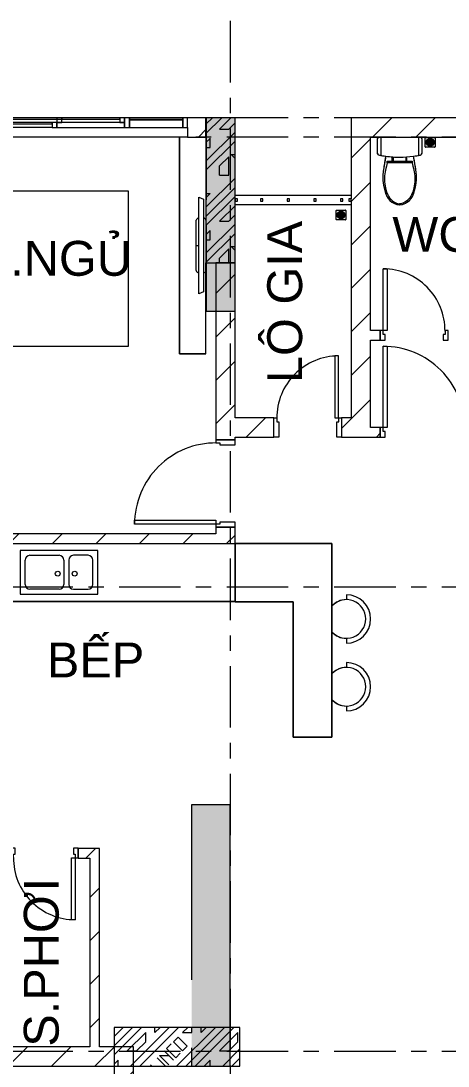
# Model space of a CAD drawing. Header units: millimetres. Extents: x -20144 to 117103, y -11426 to 48263.
# Drawn here: x 101239 to 105651, y 32800 to 43600 of the extents above; entities that cross this region are included whole.
import ezdxf

# ---------------------------------------------------------------- set-up
doc = ezdxf.new("R2010")
doc.units = ezdxf.units.MM
doc.linetypes.add('Grid Line', pattern=[22.225, 12.7, -3.175, 3.175, -3.175])
for name, color, linetype, lineweight in [('CHU', 181, 'Continuous', 5), ('CUA', 31, 'Continuous', 9), ('HATCH-TUONG', 152, 'Continuous', 9), ('NET CAT', 3, 'Continuous', 5), ('NET THAY 2', 55, 'Continuous', 5), ('NET-CAT', 3, 'Continuous', 9), ('NET-THAY', 2, 'Continuous', 15), ('THIET BI', 44, 'Continuous', 5), ('THIET-BI', 44, 'Continuous', 5), ('TRUC', 225, 'Continuous', 5)]:
    doc.layers.add(name, color=color, linetype=linetype, lineweight=lineweight)
doc.styles.add('Arial_4', font='arial.ttf', dxfattribs={"height": 360})
pattern_1 = [(45, (71095.25, 0), (-476.246, 476.246), []), (45, (71190.5, 0), (-476.246, 476.246), []), (45, (71000, 0), (-476.246, 476.246), []), (45, (71476.25, 0), (-476.246, 476.246), []), (45, (71571.5, 0), (-476.246, 476.246), []), (0, (71381, 95.25), (0, 952.5), [95.25, -857.25]), (0, (71476.25, 190.5), (0, 952.5), [95.25, -857.25]), (45, (71381, 95.25), (0, 952.491), [134.683, -1212.342]), (45, (71476.25, 95.25), (0, 952.491), [134.683, -1212.342]), (0, (71381, 95.25), (0, 952.5), [95.25, -857.25]), (90, (70904.75, 95.25), (-952.5, 6e-14), [95.25, -857.25]), (90, (71000, 95.25), (-952.5, 6e-14), [190.5, -762]), (45, (70904.75, 190.5), (0, 952.491), [134.683, -1212.342]), (90, (71762, 381), (-952.5, 6e-14), [95.25, -857.25]), (0, (71666.75, 381), (0, 952.5), [95.25, -857.25]), (45, (71666.75, 381), (0, 952.491), [134.683, -1212.342]), (0, (71857.25, 95.25), (0, 952.5), [95.25, -857.25]), (0, (71857.25, 571.5), (0, 952.5), [95.25, -857.25]), (90, (72047.75, 666.75), (-952.5, 6e-14), [95.25, -857.25]), (45, (71857.25, 571.5), (0, 952.491), [269.367, -1077.659]), (45, (71952.5, 571.5), (0, 952.491), [134.683, -1212.342]), (45, (72143, 762), (0, 952.491), [134.683, -1212.342]), (0, (72143, 857.25), (0, 952.5), [95.25, -857.25]), (90, (72143, 762), (-952.5, 6e-14), [95.25, -857.25]), (0, (71476.25, 762), (0, 952.5), [95.25, -857.25]), (0, (71666.75, 857.25), (0, 952.5), [95.25, -857.25]), (90, (71571.5, 762), (-952.5, 6e-14), [95.25, -857.25]), (90, (71666.75, 762), (-952.5, 6e-14), [95.25, -857.25]), (45, (71476.25, 762), (0, 952.491), [134.684, -1212.342]), (45, (71666.75, 762), (0, 952.491), [134.684, -1212.342]), (135, (71119, 214.8), (-952.491, 6e-14), [134.683, -1212.342]), (135, (71238.1, 333.4), (-952.491, 6e-14), [134.683, -1212.342]), (135, (71309.56, 404.8), (-952.491, 6e-14), [134.683, -1212.342]), (135, (71333.4, 428.6), (-952.491, 6e-14), [134.683, -1212.342]), (135, (71381, 476.25), (-952.491, 6e-14), [134.684, -1212.342]), (135, (71404.8, 500.06), (-952.491, 6e-14), [134.683, -1212.342]), (135, (71476.25, 571.5), (-952.491, 6e-14), [134.684, -1212.342]), (135, (71523.9, 619.1), (-952.491, 6e-14), [134.684, -1212.342]), (45, (71119, 214.8), (0, 952.491), [95.25, -1251.775]), (45, (71238.1, 333.4), (0, 952.491), [67.361, -1279.665]), (45, (71404.8, 500.06), (0, 952.491), [67.361, -1279.665]), (45, (71309.56, 595.3), (0, 952.491), [67.361, -1279.665]), (45, (71476.25, 571.5), (0, 952.491), [67.361, -1279.665]), (45, (71381, 666.75), (0, 952.491), [67.361, -1279.665]), (0, (71024.2, 309.5), (0, 952.5), [190.043, -762.457]), (0, (71238.1, 523.9), (0, 952.5), [95.25, -857.25])]
pattern_2 = [(45, (71000, 0), (-224.5064, 224.5064), [])]

# ---------------------------------------------------------------- blocks, each defined once
blk = doc.blocks.new('ALC1807-ASCENT PLAZA-KET CAU 1_rvt-1-MẶT BẰNG TẦNG 5 ĐẾN TẦNG 22')
at = {"layer": 'NET CAT'}
for points in [[(32451, 40600), (32451, 42600), (32151, 42600), (32151, 40600)], [(32106, 32800), (32401, 32800), (32401, 35500), (32001, 35500), (32001, 32800)]]:
    blk.add_hatch(color=7, dxfattribs=at).paths.add_polyline_path(points, flags=0)
at = {"layer": 'NET CAT', "color": 90, "lineweight": 13}
for p, q in [((32151, 42600), (32151, 41750)), ((32451, 42600), (32151, 42600)), ((32451, 40600), (32451, 42600)), ((32151, 41500), (32151, 40600)), ((32151, 40600), (32451, 40600)), ((32401, 35500), (32001, 35500)), ((32001, 35500), (32001, 33690)), ((32401, 32800), (32401, 35500)), ((32001, 32990), (32001, 32800)), ((32001, 32800), (32401, 32800))]:
    blk.add_line(p, q, dxfattribs=at)
blk = doc.blocks.new('X-PHONG NGU 2 - X-PHONG NGU 2_Recovery_-378306-MẶT BẰNG TẦNG 23')
at = {"layer": 'CUA'}
for p, q in [((-1000, 0), (-1050, 0)), ((-1050, 0), (-1050, -100)), ((-450, 0), (-1000, 0)), ((-1000, 0), (-1000, -75)), ((-1000, -100), (-1000, 0)), ((-450, -75), (-450, 0)), ((-400, 0), (-450, 0)), ((-450, 0), (-450, -100)), ((300, 0), (-400, 0)), ((-400, 0), (-400, -50)), ((-400, -100), (-400, 0)), ((300, -50), (300, 0)), ((350, 0), (300, 0)), ((300, 0), (300, -50)), ((350, -50), (350, 0)), ((350, 0), (950, 0)), ((1000, 0), (950, 0)), ((950, 0), (950, -50)), ((1050, 0), (1000, 0)), ((1000, 0), (1000, -100)), ((1000, -50), (1000, 0)), ((1050, -100), (1050, 0)), ((-1050, -100), (-1000, -100)), ((-1000, -75), (-450, -75)), ((-450, -85), (-1000, -85)), ((-1000, -85), (-1000, -100)), ((-1000, -100), (-450, -100)), ((-450, -100), (-450, -85)), ((-450, -100), (-400, -100)), ((-400, -50), (300, -50)), ((-350, -50), (-400, -50)), ((-400, -50), (-400, -100)), ((-400, -100), (-350, -100)), ((-350, -100), (-350, -50)), ((250, -85), (-350, -85)), ((-350, -85), (-350, -100)), ((-350, -100), (250, -100)), ((300, -50), (250, -50)), ((250, -50), (250, -100)), ((1000, -85), (250, -85)), ((250, -85), (250, -100)), ((250, -100), (250, -85)), ((250, -100), (1000, -100)), ((250, -100), (300, -100)), ((300, -50), (350, -50)), ((300, -100), (300, -50)), ((950, -35), (350, -35)), ((350, -35), (350, -50)), ((350, -50), (950, -50)), ((950, -50), (950, -35)), ((950, -50), (1000, -50)), ((1000, -100), (1000, -85)), ((1000, -100), (1050, -100))]:
    blk.add_line(p, q, dxfattribs=at)
blk = doc.blocks.new('X-GIUONG - X-GIUONG-V79-MẶT BẰNG TẦNG 23')
at = {"layer": 'THIET BI'}
for p, q in [((-1239, 0), (-1239, -439)), ((-1239, -439), (-1239, 0)), ((-1076, -174), (-1174, -103)), ((-1060, -158), (-1131, -60)), ((-1039, -148), (-1077, -32)), ((-1017, -144), (-1017, -22)), ((-994, -148), (-956, -32)), ((-974, -158), (-902, -60)), ((-957, -174), (-859, -103)), ((-800, -439), (-800, 0)), ((-800, 0), (-800, -2000)), ((-800, 0), (-800, -439)), ((-800, 0), (-800, -2000)), ((-550, -30), (-550, -410)), ((-30, -30), (-550, -30)), ((-30, -360), (-30, -30)), ((30, -30), (30, -360)), ((550, -30), (30, -30)), ((550, -360), (550, -30)), ((800, 0), (800, -439)), ((800, -2000), (800, 0)), ((800, 0), (800, -439)), ((800, -2000), (800, 0)), ((957, -174), (859, -103)), ((974, -158), (902, -60)), ((994, -148), (956, -32)), ((1017, -144), (1017, -22)), ((1039, -148), (1077, -32)), ((1060, -158), (1131, -60)), ((1076, -174), (1174, -103)), ((1239, -439), (1239, 0)), ((1239, -439), (1239, 0)), ((-1086, -195), (-1202, -157)), ((-1068, -269), (-965, -166)), ((-1068, -166), (-965, -269)), ((-947, -195), (-831, -157)), ((947, -195), (831, -157)), ((1068, -269), (965, -166)), ((1068, -166), (965, -269)), ((1086, -195), (1202, -157)), ((-1090, -217), (-1212, -217)), ((-1086, -240), (-1202, -278)), ((-1076, -260), (-1174, -332)), ((-1060, -277), (-1131, -375)), ((-1039, -287), (-1077, -403)), ((-1017, -291), (-1017, -412)), ((-994, -287), (-956, -403)), ((-974, -277), (-902, -375)), ((-957, -260), (-859, -332)), ((-947, -240), (-831, -278)), ((-943, -217), (-821, -217)), ((-821, -217), (-943, -217)), ((943, -217), (821, -217)), ((821, -217), (943, -217)), ((947, -240), (831, -278)), ((957, -260), (859, -332)), ((974, -277), (902, -375)), ((994, -287), (956, -403)), ((1017, -291), (1017, -412)), ((1039, -287), (1077, -403)), ((1060, -277), (1131, -375)), ((1076, -260), (1174, -332)), ((1086, -240), (1202, -278)), ((1090, -217), (1212, -217)), ((-370, -360), (-800, -740)), ((-550, -410), (-420, -410)), ((-370, -740), (-370, -360)), ((800, -360), (-370, -360)), ((-370, -420), (800, -420)), ((-1239, -439), (-800, -439)), ((-800, -439), (-1239, -439)), ((800, -439), (1239, -439)), ((800, -439), (1239, -439)), ((-800, -740), (-370, -740)), ((-800, -2000), (800, -2000)), ((-800, -2000), (800, -2000))]:
    blk.add_line(p, q, dxfattribs=at)
for centre, radius in [((-1017, -217), 195), ((1017, -217), 195), ((-1017, -217), 73.2), ((1017, -217), 73.2)]:
    blk.add_circle(centre, radius, dxfattribs=at)
blk = doc.blocks.new('X-XI - X-XI-V82-MẶT BẰNG TẦNG 23')
at = {"layer": 'THIET-BI'}
for p, q in [((-231, -17), (-233, -33)), ((-233, -29), (-233, -158)), ((-233, -29), (-233, -158)), ((-233, -33), (-233, -45)), ((-233, -45), (-233, -158)), ((-228, -12), (-231, -17)), ((-222, -6), (-228, -12)), ((-212, -1), (-222, -6)), ((-205, 0), (-212, -1)), ((-195, 0), (-195, -186)), ((195, 0), (195, -186)), ((215, -2), (205, 0)), ((219, -4), (215, -2)), ((225, -8), (219, -4)), ((228, -12), (225, -8)), ((232, -19), (228, -12)), ((233, -29), (232, -19)), ((233, -158), (233, -29)), ((233, -158), (233, -29)), ((233, -158), (233, -29)), ((-233, -158), (-233, -162)), ((-233, -162), (-231, -169)), ((-231, -169), (-228, -174)), ((-228, -174), (-224, -179)), ((-224, -179), (-217, -184)), ((-217, -184), (-209, -186)), ((-209, -186), (-202, -188)), ((-202, -188), (-192, -190)), ((-192, -190), (-184, -191)), ((-184, -191), (-168, -194)), ((-168, -194), (-150, -197)), ((-144, -197), (-167, -335)), ((-144, -197), (-167, -335)), ((-150, -197), (-144, -197)), ((-144, -197), (-148, -221)), ((-77, -214), (-66, -214)), ((-77, -245), (-77, -214)), ((-66, -214), (-66, -245)), ((64, -214), (64, -245)), ((74, -214), (64, -214)), ((74, -245), (74, -214)), ((144, -197), (213, -186)), ((167, -335), (144, -197)), ((167, -335), (144, -197)), ((147, -216), (144, -197)), ((213, -186), (221, -182)), ((221, -182), (226, -176)), ((226, -176), (232, -167)), ((232, -167), (233, -158)), ((-165, -322), (-169, -349)), ((-162, -304), (-165, -322)), ((-158, -281), (-162, -304)), ((-155, -266), (-158, -281)), ((-148, -221), (-155, -266)), ((-128, -250), (128, -250)), ((-128, -268), (-128, -250)), ((-9, -268), (-128, -268)), ((-66, -245), (-77, -245)), ((128, -268), (-9, -268)), ((64, -245), (74, -245)), ((128, -250), (128, -268)), ((152, -245), (147, -216)), ((157, -278), (152, -245)), ((162, -305), (157, -278)), ((167, -335), (162, -305)), ((-171, -365), (-173, -383)), ((-173, -383), (-173, -402)), ((-173, -402), (-173, -436)), ((-169, -349), (-171, -365)), ((172, -371), (167, -335)), ((173, -396), (172, -371)), ((173, -426), (173, -396)), ((173, -446), (173, -426)), ((-173, -436), (-173, -446)), ((-173, -446), (-170, -475)), ((-170, -475), (-166, -495)), ((-166, -495), (-161, -521)), ((-161, -521), (-151, -556)), ((155, -544), (162, -518)), ((162, -518), (165, -502)), ((165, -502), (173, -446)), ((-151, -556), (-144, -587)), ((-144, -587), (-132, -613)), ((-132, -613), (-122, -629)), ((-122, -629), (-100, -654)), ((100, -654), (114, -639)), ((114, -639), (132, -613)), ((132, -613), (145, -581)), ((145, -581), (151, -556)), ((151, -556), (155, -544)), ((-100, -654), (-88, -665)), ((-88, -665), (-70, -677)), ((-70, -677), (-50, -687)), ((-50, -687), (-20, -697)), ((-20, -697), (0, -700)), ((0, -700), (35, -693)), ((35, -693), (61, -682)), ((61, -682), (86, -666)), ((86, -666), (100, -654))]:
    blk.add_line(p, q, dxfattribs=at)
for centre, radius, start, end in [((-204, -29), 29, 91.4594, 180), ((-204, -29), 29, 90.5094, 180), ((204, -29), 29, 360, 88.5406), ((204, -29), 29, 0, 89.4906), ((-204, -158), 29, 180, 259.8599), ((-204, -158), 29, 180, 259.8599), ((18, 960), 1169, 258.7762, 262.0348), ((18, 960), 1169, 258.7762, 262.0348), ((18, 960), 1169, 262.1447, 269.1633), ((-16, 958), 1166, 270.8375, 277.7683), ((-18, 960), 1169, 277.9652, 281.2238), ((-18, 960), 1169, 277.9652, 281.2238), ((204, -158), 29, 280.1401, 360), ((204, -158), 29, 280.1401, 0), ((287, -414), 461, 170.0941, 197.8856), ((287, -414), 461, 170.0941, 197.8856), ((-287, -414), 461, 342.1144, 9.9059), ((-287, -414), 461, 342.1144, 9.9059), ((18, -530), 172, 188.8267, 263.9098), ((18, -530), 172, 188.8267, 263.9098), ((-18, -530), 172, 276.0902, 351.1733), ((-18, -530), 172, 276.0902, 351.1733)]:
    blk.add_arc(centre, radius, start, end, dxfattribs=at)
for points in [[(-128, -268), (-143, -316), (-152, -365), (-160, -442), (-151, -517), (-130, -585), (-94, -652), (-37, -689), (-3, -689), (0, -689)], [(128, -268), (143, -316), (152, -365), (160, -442), (151, -517), (130, -585), (94, -652), (37, -689), (3, -689), (0, -689)]]:
    blk.add_open_spline(points, degree=3, knots=[12.724379, 12.724379, 12.724379, 12.724379, 75.096459, 151.912755, 228.70098, 282.501534, 351.034079, 439.49288, 447.51098, 447.51098, 447.51098, 447.51098], dxfattribs=at)
blk = doc.blocks.new('X-TV - X-TV-615256-MẶT BẰNG TẦNG 23')
at = {"layer": 'THIET BI'}
for p, q in [((2240, 275), (0, 275)), ((0, 275), (0, 0)), ((0, 275), (2240, 275)), ((0, 0), (0, 275)), ((620, 75), (1620, 75)), ((642, 25), (620, 75)), ((1597, 25), (642, 25)), ((860, 100), (1380, 100)), ((1120, 100), (1120, 75)), ((1620, 75), (1597, 25)), ((0, 0), (940, 0)), ((940, 0), (860, 0))]:
    blk.add_line(p, q, dxfattribs=at)
for centre, start_param, end_param in [((860, 75), 0, 1.570796), ((860, 25), 1.570796, 3.141593), ((1380, 75), 4.712389, 6.283185), ((1380, 25), 3.141593, 4.712389)]:
    blk.add_ellipse(centre, major_axis=(0, 25), ratio=0.9, start_param=start_param, end_param=end_param, dxfattribs=at)
blk = doc.blocks.new('X-BEP - X-BEP-484492-MẶT BẰNG TẦNG 23')
at = {"layer": 'THIET BI'}
for p, q in [((0, 0), (0, -600)), ((0, -600), (0, 0)), ((2500, -600), (2500, 0)), ((2500, 0), (2500, -600)), ((282, -72), (282, -522)), ((1082, -72), (282, -72)), ((1082, -522), (1082, -72)), ((332, -422), (332, -172)), ((382, -122), (682, -122)), ((732, -172), (732, -422)), ((782, -172), (782, -422)), ((982, -122), (832, -122)), ((1032, -422), (1032, -172)), ((282, -522), (1082, -522)), ((682, -472), (382, -472)), ((832, -472), (982, -472)), ((0, -600), (2500, -600)), ((2500, -600), (0, -600))]:
    blk.add_line(p, q, dxfattribs=at)
for centre in [(669, -312), (844, -312)]:
    blk.add_circle(centre, 25, dxfattribs=at)
for centre, start, end in [((382, -172), 90, 180), ((682, -172), 360, 90), ((832, -172), 90, 180), ((982, -172), 360, 90), ((382, -422), 180, 270), ((682, -422), 270, 0), ((832, -422), 180, 270), ((982, -422), 270, 0)]:
    blk.add_arc(centre, 50, start, end, dxfattribs=at)
blk = doc.blocks.new('X-BAR - X-BAR-484917-MẶT BẰNG TẦNG 23')
at = {"layer": 'THIET BI'}
for p, q in [((0, 0), (-1000, 0)), ((-1000, 0), (-1000, -604)), ((-1000, -604), (-1000, 0)), ((-1000, 0), (0, 0)), ((0, -2000), (0, 0)), ((0, 0), (0, -2000)), ((-1000, -604), (-400, -604)), ((-400, -604), (-1000, -604)), ((-400, -604), (-400, -2000)), ((-400, -2000), (-400, -604)), ((-400, -2000), (0, -2000)), ((0, -2000), (-400, -2000))]:
    blk.add_line(p, q, dxfattribs=at)
blk = doc.blocks.new('X-GHE BAR - X-GHE BAR-449055-MẶT BẰNG TẦNG 23')
at = {"layer": 'THIET BI'}
for p, q in [((-250, -250), (-200, -250)), ((-250, -250), (-200, -250)), ((200, -250), (250, -250)), ((200, -250), (250, -250)), ((-132, -400), (132, -400)), ((-132, -400), (132, -400))]:
    blk.add_line(p, q, dxfattribs=at)
for radius, start, end in [(250, 0, 180), (250, 0, 180), (200, 311.4096, 228.5904), (200, 180, 228.5904), (200, 311.4096, 0)]:
    blk.add_arc((0, -250), radius, start, end, dxfattribs=at)
blk = doc.blocks.new('CUA PHONG NGU - Type 1-694848-MẶT BẰNG TẦNG 23')
at = {"layer": 'CUA'}
for p, q in [((-318, 940), (-278, 940)), ((-318, 102), (-318, 940)), ((-278, 940), (-278, 102)), ((-278, 102), (-318, 102))]:
    blk.add_line(p, q, dxfattribs=at)
at = {"layer": 'CUA', "lineweight": 5}
for p, q in [((-319, 102), (-349, 102)), ((-349, 102), (-349, -98)), ((-319, 61), (-319, 102)), ((-299, 61), (-319, 61)), ((-299, -98), (-299, 61)), ((521, 61), (501, 61)), ((501, 61), (501, -98)), ((551, 102), (521, 102)), ((521, 102), (521, 61)), ((551, -98), (551, 102)), ((-349, -98), (-299, -98)), ((501, -98), (551, -98))]:
    blk.add_line(p, q, dxfattribs=at)
blk.add_arc((-318, 102), 838, 359.5, 90, dxfattribs=at)
blk = doc.blocks.new('CUA PHONG NGU - Type 1-398312-MẶT BẰNG TẦNG 23')
at = {"layer": 'CUA'}
for p, q in [((-318, 890), (-278, 890)), ((-318, 52), (-318, 890)), ((-278, 890), (-278, 52)), ((-278, 52), (-318, 52))]:
    blk.add_line(p, q, dxfattribs=at)
at = {"layer": 'CUA', "lineweight": 5}
for p, q in [((-319, 52), (-349, 52)), ((-349, 52), (-349, -48)), ((-319, 11), (-319, 52)), ((-299, 11), (-319, 11)), ((-299, -48), (-299, 11)), ((521, 11), (501, 11)), ((501, 11), (501, -48)), ((551, 52), (521, 52)), ((521, 52), (521, 11)), ((551, -48), (551, 52)), ((-349, -48), (-299, -48)), ((501, -48), (551, -48))]:
    blk.add_line(p, q, dxfattribs=at)
blk.add_arc((-318, 52), 838, 359.5, 90, dxfattribs=at)
blk = doc.blocks.new('CUA WC - Type 1-695049-MẶT BẰNG TẦNG 23')
at = {"layer": 'CUA', "lineweight": 5}
for p, q in [((-249, -102), (-249, 98)), ((-249, 98), (-199, 98)), ((-199, 98), (-199, -61)), ((401, 98), (451, 98)), ((401, -61), (401, 98)), ((451, 98), (451, -102)), ((-219, -102), (-249, -102)), ((-219, -61), (-219, -102)), ((-199, -61), (-219, -61)), ((421, -61), (401, -61)), ((421, -102), (421, -61)), ((451, -102), (421, -102))]:
    blk.add_line(p, q, dxfattribs=at)
at = {"layer": 'CUA'}
for p, q in [((-178, -102), (-218, -102)), ((-218, -102), (-218, -740)), ((-178, -740), (-178, -102)), ((-218, -740), (-178, -740))]:
    blk.add_line(p, q, dxfattribs=at)
at = {"layer": 'CUA', "lineweight": 5}
blk.add_arc((-218, -102), 638, 270, 0.5, dxfattribs=at)
blk = doc.blocks.new('CUA WC - Type 1-374153-MẶT BẰNG TẦNG 23')
at = {"layer": 'CUA'}
for p, q in [((-218, 690), (-178, 690)), ((-218, 52), (-218, 690)), ((-178, 690), (-178, 52)), ((-178, 52), (-218, 52))]:
    blk.add_line(p, q, dxfattribs=at)
at = {"layer": 'CUA', "lineweight": 5}
for p, q in [((-219, 52), (-249, 52)), ((-249, 52), (-249, -48)), ((-219, 11), (-219, 52)), ((-199, 11), (-219, 11)), ((-199, -48), (-199, 11)), ((421, 11), (401, 11)), ((401, 11), (401, -48)), ((451, 52), (421, 52)), ((421, 52), (421, 11)), ((451, -48), (451, 52)), ((-249, -48), (-199, -48)), ((401, -48), (451, -48))]:
    blk.add_line(p, q, dxfattribs=at)
blk.add_arc((-218, 52), 638, 359.5, 90, dxfattribs=at)
blk = doc.blocks.new('X-PHEU - X-PHEU-444926-MẶT BẰNG TẦNG 23')
at = {"layer": 'THIET-BI'}
for p, q in [((25, 29), (25, 121)), ((29, 125), (121, 125)), ((62, 109), (62, 41)), ((68, 40), (68, 110)), ((72, 111), (72, 78)), ((77, 78), (77, 111)), ((82, 110), (82, 40)), ((88, 41), (88, 109)), ((125, 121), (125, 29)), ((121, 25), (29, 25)), ((42, 90), (42, 60)), ((47, 52), (47, 98)), ((52, 103), (52, 47)), ((58, 44), (58, 106)), ((72, 72), (72, 39)), ((77, 39), (77, 72)), ((92, 106), (92, 44)), ((97, 47), (97, 103)), ((102, 98), (102, 52)), ((107, 60), (107, 90))]:
    blk.add_line(p, q, dxfattribs=at)
blk.add_circle((75, 75), 40, dxfattribs=at)
for centre, radius, start, end in [((29, 121), 4, 90, 180), ((75, 75), 36, 102.0247, 110.3175), ((75, 75), 36, 90, 93.9821), ((75, 75), 36, 86.0179, 90), ((75, 75), 36, 69.6825, 77.9753), ((121, 121), 4, 0, 90), ((29, 29), 4, 180, 270), ((75, 75), 36, 139.8082, 154.5256), ((75, 75), 36, 205.4744, 220.1918), ((75, 75), 36, 119.0853, 128.6822), ((75, 75), 36, 231.3178, 240.9147), ((75, 75), 36, 249.6825, 257.9753), ((75, 75), 4, 128.6822, 231.3178), ((75, 75), 36, 266.0179, 270), ((75, 75), 36, 270, 273.9821), ((75, 75), 4, 308.6822, 51.3178), ((75, 75), 36, 282.0247, 290.3175), ((75, 75), 36, 51.3178, 60.9147), ((75, 75), 36, 299.0853, 308.6822), ((75, 75), 36, 25.4744, 40.1918), ((75, 75), 36, 319.8082, 334.5256), ((121, 29), 4, 270, 360)]:
    blk.add_arc(centre, radius, start, end, dxfattribs=at)
blk = doc.blocks.new('Railing - 25mm-666288-MẶT BẰNG TẦNG 23')
at = {"layer": 'NET THAY 2'}
for p, q in [((12.5, 12.5), (-12.5, 12.5)), ((-12.5, 12.5), (-12.5, -12.5)), ((12.5, -12.5), (12.5, 12.5)), ((-12.5, -12.5), (12.5, -12.5))]:
    blk.add_line(p, q, dxfattribs=at)
blk = doc.blocks.new('Railing - Railing-632402-MẶT BẰNG TẦNG 23')
at = {"rotation": 90}
for p in [(32463, 41750), (32726, 41750), (33001, 41750), (33276, 41750), (33551, 41750), (33638, 41750)]:
    blk.add_blockref('Railing - 25mm-666288-MẶT BẰNG TẦNG 23', p, dxfattribs=at)

msp = doc.modelspace()

# ---------------------------------------------------------------- hatches: boundary and pattern name
at = {"layer": 'HATCH-TUONG', "lineweight": 5}
h = msp.add_hatch(dxfattribs=at)
h.set_pattern_fill('FP_4', color=256, style=0, pattern_type=2)
h.set_pattern_definition(pattern_2)
h.paths.add_polyline_path([(103150.5, 42399.9), (103150.5, 42599.9), (102960.5, 42599.9), (102960.5, 42399.9)], flags=0)
h.paths.add_polyline_path([(100350.5, 42399.9), (100860.5, 42399.9), (100860.5, 42599.9), (100150.5, 42599.9), (100150.5, 42399.9)], flags=0)
h = msp.add_hatch(dxfattribs=at)
h.set_pattern_fill('FP_4', color=256, style=0, pattern_type=2)
h.set_pattern_definition(pattern_2)
h.paths.add_polyline_path([(106450.5, 42399.9), (106450.5, 42599.9), (104650.5, 42599.9), (104650.5, 42399.9), (106238.7, 42399.9)], flags=0)
h = msp.add_hatch(dxfattribs=at)
h.set_pattern_fill('FP_4', color=256, style=0, pattern_type=2)
h.set_pattern_definition(pattern_2)
h.paths.add_polyline_path([(104850.5, 39299.9), (104850.5, 42399.9), (104650.5, 42399.9), (104650.5, 39299.9)], flags=0)
h = msp.add_hatch(dxfattribs=at)
h.set_pattern_fill('FP_4', color=256, style=0, pattern_type=2)
h.set_pattern_definition(pattern_2)
h.paths.add_polyline_path([(103450.5, 38199.9), (103450.5, 38369.9), (103250.5, 38369.9), (103250.5, 38199.9)], flags=0)
h.paths.add_polyline_path([(103450.5, 39269.9), (103450.5, 41099.9), (103250.5, 41099.9), (103250.5, 39269.9)], flags=0)
h = msp.add_hatch(dxfattribs=at)
h.set_pattern_fill('FP_4', color=256, style=0, pattern_type=2)
h.set_pattern_definition(pattern_2)
h.paths.add_polyline_path([(105650.5, 40299.9), (106450.5, 40299.9), (106450.5, 40399.9), (105650.5, 40399.9)], flags=0)
h.paths.add_polyline_path([(104850.5, 40299.9), (104950.5, 40299.9), (104950.5, 40399.9), (104850.5, 40399.9)], flags=0)
h = msp.add_hatch(dxfattribs=at)
h.set_pattern_fill('FP_4', color=256, style=0, pattern_type=2)
h.set_pattern_definition(pattern_2)
h.paths.add_polyline_path([(104650.5, 39299.9), (104650.5, 39499.9), (104550.5, 39499.9), (104550.5, 39299.9)], flags=0)
h.paths.add_polyline_path([(103450.5, 39299.9), (103850.5, 39299.9), (103850.5, 39499.9), (103450.5, 39499.9)], flags=0)
h = msp.add_hatch(dxfattribs=at)
h.set_pattern_fill('FP_4', color=256, style=0, pattern_type=2)
h.set_pattern_definition(pattern_2)
h.paths.add_polyline_path([(110500.5, 39299.9), (110500.5, 39399.9), (105850.5, 39399.9), (105850.5, 39299.9), (110329.2, 39299.9)], flags=0)
h.paths.add_polyline_path([(104950.5, 39299.9), (104950.5, 39399.9), (104850.5, 39399.9), (104850.5, 39299.9)], flags=0)
h = msp.add_hatch(dxfattribs=at)
h.set_pattern_fill('FP_4', color=256, style=0, pattern_type=2)
h.set_pattern_definition(pattern_2)
h.paths.add_polyline_path([(103250.5, 38199.9), (103250.5, 38299.9), (100350.5, 38299.9), (100350.5, 38199.9), (102148.2, 38199.9)], flags=0)
h = msp.add_hatch(dxfattribs=at)
h.set_pattern_fill('FP_4', color=256, style=0, pattern_type=2)
h.set_pattern_definition(pattern_2)
h.paths.add_polyline_path([(102050.5, 34949.9), (102050.5, 35049.9), (101830.5, 35049.9), (101830.5, 34949.9), (101950.5, 34949.9)], flags=0)
h.paths.add_polyline_path([(101125.5, 34949.9), (101130.5, 34949.9), (101130.5, 35049.9), (100350.5, 35049.9), (100350.5, 34949.9)], flags=0)
h = msp.add_hatch(dxfattribs=at)
h.set_pattern_fill('FP_4', color=256, style=0, pattern_type=2)
h.set_pattern_definition(pattern_2)
h.paths.add_polyline_path([(102050.5, 32999.9), (102050.5, 34949.9), (101950.5, 34949.9), (101950.5, 32999.9)], flags=0)
h = msp.add_hatch(dxfattribs=at)
h.set_pattern_fill('FP_4', color=256, style=0, pattern_type=2)
h.set_pattern_definition(pattern_2)
h.paths.add_polyline_path([(102148.2, 32799.9), (102200.5, 32799.9), (102200.5, 32999.9), (100350.5, 32999.9), (100350.5, 32799.9), (100750.5, 32799.9)], flags=0)
h = msp.add_hatch(dxfattribs=at)
h.set_pattern_fill('FP_4', color=256, style=0, pattern_type=2)
h.set_pattern_definition(pattern_2)
h.paths.add_polyline_path([(102400.5, 27049.9), (102400.5, 31393.4), (102200.5, 31393.4), (102200.5, 27049.9)], flags=0)
h.paths.add_polyline_path([(102400.5, 32716.4), (102400.5, 32999.9), (102200.5, 32999.9), (102200.5, 32716.4)], flags=0)
at = {"layer": 'NET CAT'}
h = msp.add_hatch(dxfattribs=at)
h.set_pattern_fill('FP_1', color=256, style=0, pattern_type=2)
h.set_pattern_definition(pattern_1)
h.paths.add_polyline_path([(103150.5, 41099.9), (103450.5, 41099.9), (103450.5, 42599.9), (103150.5, 42599.9), (103150.5, 41737)], flags=0)
h = msp.add_hatch(dxfattribs=at)
h.set_pattern_fill('FP_1', color=256, style=0, pattern_type=2)
h.set_pattern_definition(pattern_1)
h.paths.add_polyline_path([(103500.5, 32799.9), (103500.5, 33199.9), (102200.5, 33199.9), (102200.5, 32799.9)], flags=0)

# ---------------------------------------------------------------- linework, layer by layer
at = {"layer": 'NET CAT', "lineweight": 13}
for p, q in [((103150.5, 42599.9), (103150.5, 41099.9)), ((103450.5, 42599.9), (103150.5, 42599.9)), ((103450.5, 41762), (103450.5, 42599.9)), ((103450.5, 41099.9), (103450.5, 41737)), ((103150.5, 41099.9), (103450.5, 41099.9)), ((103500.5, 33199.9), (102200.5, 33199.9)), ((102200.5, 33199.9), (102200.5, 32799.9)), ((103500.5, 32799.9), (103500.5, 33199.9)), ((102200.5, 32799.9), (103500.5, 32799.9))]:
    msp.add_line(p, q, dxfattribs=at)
at = {"layer": 'NET-CAT', "lineweight": 15}
for p, q in [((103150.5, 42599.9), (102960.5, 42599.9)), ((103150.5, 42399.9), (103150.5, 42599.9)), ((106450.5, 42599.9), (104650.5, 42599.9)), ((104650.5, 42599.9), (104650.5, 42399.9)), ((102960.5, 42499.9), (102960.5, 42399.9)), ((102960.5, 42399.9), (103150.5, 42399.9)), ((104650.5, 42399.9), (104650.5, 41762)), ((104850.5, 40399.9), (104850.5, 42399.9)), ((104850.5, 42399.9), (105838.1, 42399.9)), ((104650.5, 41737), (104650.5, 39499.9)), ((103250.5, 41099.9), (103250.5, 39269.9)), ((103450.5, 41099.9), (103250.5, 41099.9)), ((103450.5, 39499.9), (103450.5, 41099.9)), ((104950.5, 40399.9), (104850.5, 40399.9)), ((104950.5, 40299.9), (104950.5, 40399.9)), ((104850.5, 40299.9), (104950.5, 40299.9)), ((104850.5, 39399.9), (104850.5, 40299.9)), ((103850.5, 39499.9), (103450.5, 39499.9)), ((103850.5, 39299.9), (103850.5, 39499.9)), ((104650.5, 39499.9), (104550.5, 39499.9)), ((104550.5, 39499.9), (104550.5, 39299.9)), ((104950.5, 39399.9), (104850.5, 39399.9)), ((104950.5, 39299.9), (104950.5, 39399.9)), ((103250.5, 39269.9), (103450.5, 39269.9)), ((103450.5, 39269.9), (103450.5, 39299.9)), ((103450.5, 39299.9), (103850.5, 39299.9)), ((104550.5, 39299.9), (104650.5, 39299.9)), ((104650.5, 39299.9), (104850.5, 39299.9)), ((104850.5, 39299.9), (104950.5, 39299.9)), ((103250.5, 38369.9), (103250.5, 38299.9)), ((103450.5, 38369.9), (103250.5, 38369.9)), ((103450.5, 38199.9), (103450.5, 38369.9)), ((103250.5, 38299.9), (100350.5, 38299.9)), ((100350.5, 38199.9), (103250.5, 38199.9)), ((103250.5, 38199.9), (103450.5, 38199.9)), ((102050.5, 35049.9), (101830.5, 35049.9)), ((101830.5, 35049.9), (101830.5, 34949.9)), ((102050.5, 34949.9), (102050.5, 35049.9)), ((101830.5, 34949.9), (101950.5, 34949.9)), ((101950.5, 34949.9), (101950.5, 32999.9)), ((102050.5, 32999.9), (102050.5, 34949.9)), ((101950.5, 32999.9), (100850.5, 32999.9)), ((102200.5, 32999.9), (102050.5, 32999.9)), ((102400.5, 32999.9), (102200.5, 32999.9)), ((102400.5, 32716.4), (102400.5, 32999.9)), ((100350.5, 32799.9), (102200.5, 32799.9)), ((102200.5, 32799.9), (102200.5, 32716.4))]:
    msp.add_line(p, q, dxfattribs=at)
at = {"layer": 'NET-THAY', "lineweight": 9}
for p, q in [((102960.5, 42399.9), (100860.5, 42399.9)), ((103450.5, 41799.5), (104650.5, 41799.5)), ((104650.5, 41699.5), (103450.5, 41699.5))]:
    msp.add_line(p, q, dxfattribs=at)
at = {"layer": 'TRUC', "linetype": 'Grid Line', "ltscale": 50}
for p, q in [((103400.5, 43599.9), (103400.5, -4500.1)), ((114000.5, 42599.9), (59963.7, 42599.9)), ((114000.5, 42399.9), (56593, 42399.9)), ((114000.5, 37749.9), (58907.6, 37749.9)), ((114000.5, 32949.9), (58907.6, 32949.9))]:
    msp.add_line(p, q, dxfattribs=at)

# ---------------------------------------------------------------- block references
at = {"lineweight": 5}
msp.add_blockref('ALC1807-ASCENT PLAZA-KET CAU 1_rvt-1-MẶT BẰNG TẦNG 5 ĐẾN TẦNG 22', (71000, -0.1), dxfattribs=at)
at = {"lineweight": 9}
for name, p, rotation in [('X-PHONG NGU 2 - X-PHONG NGU 2_Recovery_-378306-MẶT BẰNG TẦNG 23', (101910.5, 42499.9), 180), ('X-TV - X-TV-615256-MẶT BẰNG TẦNG 23', (103150.5, 40159.9), 90), ('X-GIUONG - X-GIUONG-V79-MẶT BẰNG TẦNG 23', (100350.5, 41039.9), 90), ('CUA WC - Type 1-695049-MẶT BẰNG TẦNG 23', (104302, 39397.7), 180), ('CUA PHONG NGU - Type 1-694848-MẶT BẰNG TẦNG 23', (103352.8, 38718.5), 90), ('X-GHE BAR - X-GHE BAR-449055-MẶT BẰNG TẦNG 23', (104850.4, 37420), 270), ('X-GHE BAR - X-GHE BAR-449055-MẶT BẰNG TẦNG 23', (104850.4, 36720), 270), ('CUA WC - Type 1-374153-MẶT BẰNG TẦNG 23', (101581.9, 35002.2), 180)]:
    msp.add_blockref(name, p, dxfattribs=dict(at, rotation=rotation))
for name, p in [('X-XI - X-XI-V82-MẶT BẰNG TẦNG 23', (105150.5, 42399.9)), ('X-PHEU - X-PHEU-444926-MẶT BẰNG TẦNG 23', (105390.5, 42269.9)), ('Railing - Railing-632402-MẶT BẰNG TẦNG 23', (71000, 0)), ('X-PHEU - X-PHEU-444926-MẶT BẰNG TẦNG 23', (104470.5, 41519.5)), ('CUA WC - Type 1-374153-MẶT BẰNG TẦNG 23', (105199.1, 40347.7)), ('CUA PHONG NGU - Type 1-398312-MẶT BẰNG TẦNG 23', (105299.1, 39347.7)), ('X-BEP - X-BEP-484492-MẶT BẰNG TẦNG 23', (100950.5, 38199.9)), ('X-BAR - X-BAR-484917-MẶT BẰNG TẦNG 23', (104450.4, 38199.9))]:
    msp.add_blockref(name, p, dxfattribs=at)

# ---------------------------------------------------------------- texts
at = {"layer": 'CHU', "color": 7, "char_height": 360, "attachment_point": 3, "rotation": 90, "line_spacing_factor": 0.936439, "style": 'Arial_4'}
for s, insert, width in [('\\pt2540,5080,7620,10160,12700,15240,17780,20320,22860,25400,27940,30480,33020,35560,38100,40640,43180,45720,48260,50800,53340,55880,58420,60960,63500,66040,68580,71120,73660,76200,78740,81280;LÔ GIA', (103783.2, 41534.5), 2034.558), ('\\pt2540,5080,7620,10160,12700,15240,17780,20320,22860,25400,27940,30480,33020,35560,38100,40640,43180,45720,48260,50800,53340,55880,58420,60960,63500,66040,68580,71120,73660,76200,78740,81280;S.PHƠI', (101269.3, 34744.6), 1710.94)]:
    msp.add_mtext(s, dxfattribs=dict(at, insert=insert, width=width))
at = {"layer": 'CHU', "color": 7, "char_height": 360, "attachment_point": 3, "line_spacing_factor": 0.936439, "style": 'Arial_4'}
for s, insert, width in [('\\pt2540.0016,5079.9996,7620.0012,10159.9992,12700.0008,15239.9988,17780.0004,20319.9984,22860,25400.0016,27939.9996,30480.0012,33019.9992,35560.0008,38099.9988,40640.0004,43179.9984,45720,48260.0016,50799.9996,53340.0012,55879.9992,58420.0008,60959.9988,63500.0004,66039.9984,68580,71120.0016,73659.9996,76200.0012,78739.9992,81280.0008;WC', (105912.8, 41573.9), 868.6), ('\\pt2540,5080,7620,10160,12700,15240,17780,20320,22860,25400,27940,30480,33020,35560,38100,40640,43180,45720,48260,50800,53340,55880,58420,60960,63500,66040,68580,71120,73660,76200,78740,81280;P.NGỦ', (102385.9, 41326.5), 1577.62), ('\\pt2540,5080,7620,10160,12700,15240,17780,20320,22860,25400,27940,30480,33020,35560,38100,40640,43180,45720,48260,50800,53340,55880,58420,60960,63500,66040,68580,71120,73660,76200,78740,81280;BẾP', (102513.5, 37176.3), 1001.92)]:
    msp.add_mtext(s, dxfattribs=dict(at, insert=insert, width=width))

doc.saveas('drawing.dxf')
